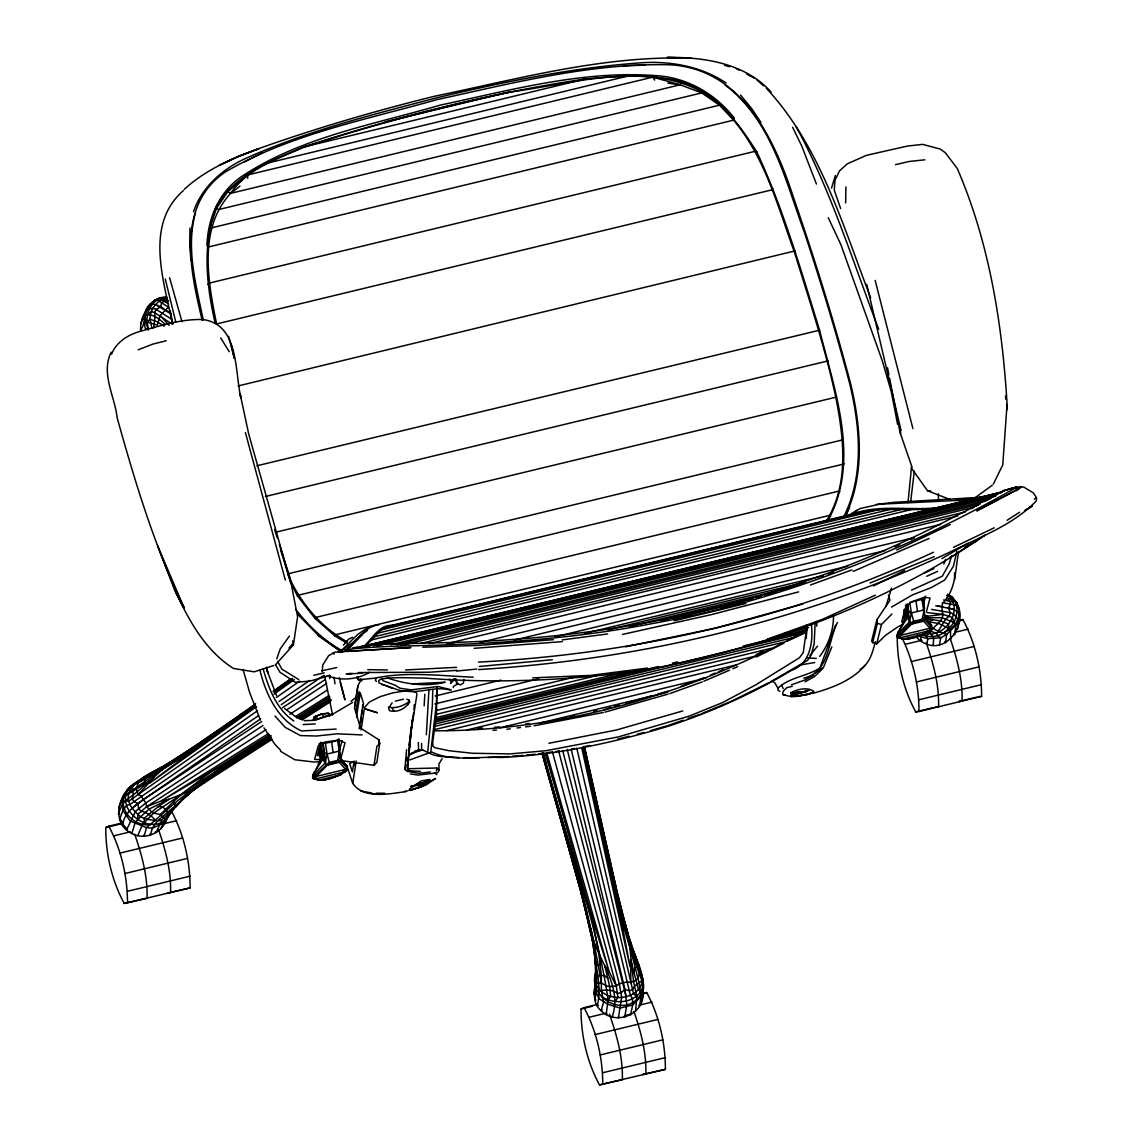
<?xml version="1.0" encoding="UTF-8"?>
<svg xmlns="http://www.w3.org/2000/svg" width="1142" height="1142" viewBox="0 0 1142 1142"><rect width="100%" height="100%" fill="white"/><g stroke="black" fill="none" stroke-linecap="round" stroke-linejoin="round"><path stroke-width="1.5" d="M127.49 903.037C127.461 876.613 121.323 849.477 108.761 826.194L105.778 827.565C105.606 853.574 111.759 880.582 124.235 903.45L190.129 887.905C190.1 861.482 183.962 834.359 171.4 811.063M627.686 935.141C632.911 954.055 645.83 972.427 642.946 992.683C644.73 1014.367 615.695 1026.058 601.12 1010.727L603.604 1002.176L601.334 990.485L601.363 975.182L598.622 952.114L591.542 915.827L545.319 753.206M602.762 1084.472C602.733 1058.063 596.595 1030.926 584.033 1007.644L581.05 1009C580.878 1035.023 587.031 1062.031 599.507 1084.9L665.401 1069.355C665.372 1042.931 659.234 1015.795 646.672 992.512L641.775 993.697M897.241 636.023C897.084 662.032 903.236 689.04 915.713 711.909L918.967 711.495C919.153 686.556 913.143 661.232 902.508 638.763M918.967 711.495L981.606 696.363C981.578 669.954 975.439 642.818 962.877 619.535L957.981 620.706M925.505 632.354L931.201 634.281L936.24 632.953C951.272 628.3 961.521 605.774 947.56 594.639C978.608 612.24 945.519 666.457 916.241 637.093L916.94 636.351M582.82 747.81L618.493 909.317L629.071 944.762L641.875 980.692L642.946 992.683L641.105 996.352L632.654 1005.017L620.077 1008.058L608.086 1004.318L599.179 998.793L596.167 992.655L595.025 988.472L595.681 972.499C587.259 998.779 626.587 1018.921 640.905 994.239C646.929 981.649 638.506 968.716 635.637 956.468C627.786 935.198 622.005 913.243 616.223 891.345M189.957 228.057L189.729 244.674L190.914 260.105M833.489 615.11C833.788 629.799 828.55 644.73 819.671 656.379M314.307 719.974L314.364 716.748L322.073 713.893L328.311 713.222L330.523 715.12L328.925 715.649M845.651 202.905L845.894 186.945M166.604 297.334L154.941 300.06C146.347 307.298 140.138 318.532 140.552 330.024C146.804 322.544 142.108 311.78 149.445 304.743C154.027 300.075 159.851 296.749 166.618 297.034L165.647 297.405M167.631 816.244C164.362 831.847 146.062 841.154 131.787 833.532L134.984 823.311L137.782 819.485L137.897 814.26C108.276 788.023 154.641 771.307 173.127 761.586M147.204 322.044C146.162 313.479 150.102 304.9 157.096 299.903L168.416 307.184L160.123 315.478L157.268 325.113L147.204 322.044L144.306 322.572L145.22 328.368L148.346 329.738L147.204 322.044L149.987 319.189C149.83 309.839 157.111 299.475 166.689 298.176M432.804 689.397L432.318 706.042L427.679 752.121C436.544 758.102 448.492 756.347 458.727 757.589M428.964 689.254L426.351 734.791M436.886 687.427L436.372 703.972L430.82 751.507C451.561 762.342 477.713 756.047 500.267 757.517C557.767 755.09 614.239 742.457 669.198 725.941C711.68 711.866 752.778 693.465 791.22 670.511C810.634 663.716 813.318 641.547 811.377 623.775M414.075 709.596L414.246 704.785M316.491 778.972L318.832 780.1L340.402 774.89L346.397 770.879L347.125 768.138L340.544 760.957L337.975 760.301L329.167 762.428L314.307 776.06L313.579 778.801C322.743 782.241 332.765 777.616 341.358 774.305C333.493 777.788 324.014 781.984 315.449 778.93L344.927 771.806L345.583 769.351L339.388 762.314L337.575 761.6L329.667 763.498L327.197 765.254L325.927 764.483L323.186 743.371L331.68 742.157L338.846 739.588L340.544 760.957L339.388 762.314L327.197 765.254L316.106 776.474L315.449 778.93L313.579 778.801L312.58 777.616L313.522 773.32L322.943 759.187L319.146 743.628M1015.209 488.276L1020.42 486.62L1024.017 487.191L1033.467 492.973L1036.493 497.712L1036.379 500.767C1014.267 524.121 981.777 536.426 953.299 550.458C804.753 620.977 642.489 659.377 478.641 669.583M816.716 626.23L816.901 621.405M237.807 718.061L241.133 714.121L255.651 703.8M921.58 640.177L921.123 641.133L920.138 634.895L925.891 635.837L930.759 631.712C933.956 625.259 942.436 622.647 942.935 614.382L942.05 610.713L942.407 602.719L956.525 605.16L958.823 608.529M929.702 627.786L932.671 628.086L938.139 631.269L945.99 618.778L949.288 616.095L950.173 612.569L948.502 607.744L950.544 604.275L949.973 601.177L946.932 598.023L954.769 600.649L956.482 602.162L958.366 606.83L959.423 614.039L957.467 629.342L956.111 628.971M437.072 687.641L436.415 715.748L432.704 742.114L432.918 746.226L435.059 747.782L449.12 750.737L472.431 753.263L510.188 753.891L546.119 750.694L618.35 736.904L688.94 716.205L722.429 702.644L755.876 684.815L799.486 657.706L803.24 652.639L806.937 626.273M807.266 624.631L806.181 638.492M950.686 639.363L950.458 629.128L938.753 623.518L928.503 621.762L932.657 619.663L940.523 620.92L948.474 624.089L948.916 628.171C943.192 634.766 934.513 638.25 925.891 635.837L923.849 633.71M424.167 705.884L424.81 694.25M411.662 724.727L411.948 720.031M136.112 782.327C118.383 792.434 110.103 822.954 131.787 833.532M204.418 781.171L207.102 779.087C193.112 790.307 178.395 801.27 168.388 816.43C159.923 828.964 142.821 825.152 133.571 815.888C124.578 808.308 121.238 791.749 132.843 785.039C153.299 770.536 176.311 760.072 196.924 745.769M595.439 979.493C594.925 990.271 591.413 1002.548 601.12 1010.727L602.148 1010.042M596.609 972.856L595.753 978.28M409.179 752.621L408.936 755.561L418.643 749.794L418.3 742.557M411.063 727.226L407.323 768.152L407.88 769.922L410.749 770.836L420.47 771.435M411.52 726.483L407.78 767.467L408.536 768.709L436.872 767.995L439.042 770.093L437.914 772.32M933.157 645.059L933.713 638.506L931.201 634.281M406.566 749.637L404.982 768.281L405.61 770.279L409.85 771.221M409.535 748.21L411.577 727.197M463.823 679.433L463.495 682.902L460.454 684.914L456.272 683.359M908.004 502.623L911.43 467.777M590.828 928.703C593.797 952.285 599.807 976.696 594.711 1000.164L596.067 1000.007M153.599 327.954L155.084 316.777L154.484 312.608L156.197 309.411L160.594 306.927L161.607 303.03L164.205 301.145L168.602 300.831L161.579 297.776L161.365 299.732L168.202 303.572M339.574 756.646L347.325 766.582L346.397 770.879L344.927 771.806M924.863 616.794L931.658 625.473L930.73 629.77C921.637 636.365 908.946 641.361 897.912 637.693L896.913 636.508L897.84 632.211L907.276 618.079L905.163 609.443M943.706 602.077C956.168 588.458 955.169 569.844 958.466 552.942M910.731 501.095L914.314 471.232M956.468 606.388L956.896 602.976L951.928 596.895L947.746 594.482M592.998 941.964C594.154 963.177 602.662 984.989 597.195 1005.831L598.422 1005.388M593.826 994.111L595.482 982.748M641.804 1000.906C643.431 991.499 645.159 981.435 640.334 972.641L641.076 971.942L640.976 973.498L639.549 973.798L637.55 978.765L635.908 980.193L630.827 982.491L627.386 981.849L619.321 983.79L616.28 986.003L609.7 986.531L606.959 986.16L601.334 983.034L595.182 983.533M322.13 671.782L322.801 664.972L328.625 655.679L334.906 652.153L352.635 651.026M206.945 245.459C207.858 217.294 219.764 189.758 244.516 174.64C303.301 136.612 373.919 124.449 440.184 105.135C510.688 90.175 582.163 70.319 654.88 75.558C686.513 77.099 714.978 93.444 734.363 118.097M772.663 188.145L772.392 189.743L216.609 323.957L215.081 322.801C206.402 285.2 202.277 244.488 215.895 207.53C233.71 174.869 270.668 161.079 302.93 147.161C395.061 117.255 489.233 93.173 585.118 79.012C616.766 76.214 648.942 73.673 680.161 81.239C715.534 91.303 738.06 122.48 756.846 151.943C783.441 209.2 800.927 270.054 819.599 330.195C834.788 391.378 860.911 461.125 827.75 520.852M337.589 740.516L339.203 751.093L337.575 761.6M923.378 602.848L924.62 607.972L921.894 620.491L914 622.404L911.53 624.146L900.438 635.366L899.782 637.821L897.912 637.693L898.64 634.966L910.26 623.389L913.5 621.319L922.308 619.192L924.877 619.849L931.458 627.029L930.73 629.77L924.734 633.781L903.165 638.992L899.782 637.821L929.26 630.698L931.458 627.029L931.658 625.473L924.934 618.236L921.922 599.407L923.179 598.479L924.934 618.236L923.707 621.205L911.53 624.146L904.592 613.211L903.75 609.799M635.594 1011.27L636.779 996.324L633.524 981.378L628.728 937.882L624.703 922.365M411.762 725.456L413.561 713.122M275.679 664.573L293.423 644.845L297.605 616.737L290.111 578.08L279.362 544.52M342.686 760.772L374.005 765.326L376.889 746.383L379.729 743.499L379.13 739.959L360.501 728.111L354.448 707.612M378.602 743.442L379.13 739.959M379.729 743.499L376.846 762.356L374.005 765.326M354.705 706.555L357.931 685.728L360.472 680.946M353.934 765.854L354.463 762.399M360.601 722.7L361.4 717.519M361.928 714.064L362.471 710.61M362.999 707.155L363.541 703.715L360.287 692.809L356.49 716.948M355.79 712.037L359.045 691.338M354.02 761.6L352.407 771.949L349.638 763.613L354.234 761.114M359.159 728.81L362.942 704.643M406.452 791.52C389.565 793.79 363.698 799.457 352.721 783.369L356.233 760.972M361.086 729.952L364.584 707.555L369.28 702.073L380.115 696.677L392.791 692.866L404.825 690.967L412.134 691.367M405.167 769.608L405.981 764.369M406.523 760.872L407.08 757.389M408.993 745.155L416.916 694.493L416.402 692.523L413.675 691.595M354.634 706.584L357.931 685.728M618.593 1016.794L618.422 1017.836L621.633 997.223L619.321 983.79L558.609 750.822M639.42 1006.487L641.105 996.352L638.906 982.163L614.296 885.635L583.69 746.597M436.344 770.936L436.872 767.995M926.89 643.845L927.818 638.663L925.891 635.837M642.503 984.333L643.046 981.335M939.495 644.673L940.765 637.778L946.718 634.41L955.883 625.074L958.252 621.005L959.023 612.968L953.913 609.457L937.496 605.917M733.835 118.982L733.621 120.153C765.226 157.881 777.731 206.331 794.247 251.654C809.178 299.775 825.166 347.653 835.73 396.988C843.781 437.986 849.548 483.865 826.237 521.209M325.441 743.456L327.055 754.034L325.142 763.084L313.351 774.776L312.58 777.616L315.192 778.516M909.76 602.348L911.373 612.926L909.475 621.976L897.669 633.682L896.913 636.508L899.511 637.407M620.463 907.49L606.017 845.009M195.425 212.983C185.661 248.356 196.096 285.043 203.247 319.903M956.81 551.4L953.484 566.104L944.791 579.95L931.429 587.516L912.444 594.911L891.488 607.101M614.953 886.506L615.41 884.65L628.728 937.882L639.549 973.798M888.462 595.125L889.975 600.249L876.899 619.763L871.632 641.09L872.631 642.632L876.685 643.945L885.435 635.409L898.212 626.615L903.065 624.446M872.631 642.632L877.399 623.318L876.899 619.763M876.685 643.945L881.467 624.546L891.916 614.011M602.291 997.023C614.153 1004.089 632.24 1003.675 640.719 991.67L638.464 989.729L633.867 972.07L634.852 968.102L639.106 966.004L634.552 955.312M641.932 975.468L642.346 979.593C640.491 999.478 611.427 1002.576 599.593 989.914L597.095 986.303M320.973 742.143L317.39 755.533L323.243 755.776M339.945 748.567L342.072 740.658M341.173 757.246L345.041 742.814L339.06 740.173L324.985 741.986L318.233 745.797L314.592 759.387L320.231 759.701L318.932 750.965M901.695 621.905L905.563 607.458L911.202 602.02L924.278 597.266L930.059 598.051L926.405 611.641M906.891 604.261L903.065 618.507L905.235 616.709L904.278 613.411M923.35 604.503L925.591 596.138M831.519 188.173L835.302 175.483M875.3 641.647C872.745 652.082 869.918 663.316 860.169 669.34M885.964 606.431L891.559 587.987M270.483 738.26L217.137 772.877L193.569 790.107L157.339 821.041L152.343 828.164L150.401 835.23L149.859 834.117M951.572 556.054L949.188 563.877L942.321 576.21L911.487 590.157M595.253 952.242L594.796 956.796M347.168 643.317L334.963 635.994L335.348 634.738L829.891 515.313L830.591 516.312M160.922 828.807C168.202 810.078 185.29 796.745 200.407 784.297M276.778 658.891L280.161 649.041L289.426 636.037M111.188 352.221C100.582 373.463 114.828 396.288 117.155 417.772C135.256 482.723 154.812 547.532 184.29 608.372L174.997 591.171L157.553 545.533L184.29 608.372L176.054 592.413C189.129 621.419 205.96 650.897 233.411 668.455L254.238 671.81L273.88 665.472M835.516 625.288L819.956 667.927C807.037 676.492 789.336 677.163 777.945 688.255L777.987 690.196L779.858 691.338M837.414 622.547C827.779 641.618 829.349 672.495 803.782 678.134M542.164 753.406L581.578 893.558L592.926 942.593L582.063 896.156M164.477 823.853L166.546 818.143M125.577 793.79L126.762 790.578L133.3 784.483L138.039 782.213M943.806 564.048L945.547 559.409M137.797 835.659L142.579 824.224L153.713 813.09L233.382 759.316L271.139 735.591M316.077 769.522L322.158 755.661M899.839 629.856L906.491 614.553M831.804 646.943L823.596 667.199L815.145 673.095M118.768 807.694L123.964 794.518L132.286 786.11L165.205 767.638L196.71 748.267L254.68 706.798M203.918 781.742L203.433 782.912C181.949 794.575 165.019 812.319 146.504 827.636L144.149 836.244L143.921 835.073M111.63 354.12C116.284 341.886 128.703 334.378 140.909 331.166C161.136 325.499 181.435 318.961 202.691 319.532C239.463 324.171 234.553 371.478 240.905 397.901L240.105 393.804L248.699 433.96L289.854 579.793L280.489 549.573M595.796 985.289L594.597 988.087L595.953 988.529M948.916 628.171C958.937 619.892 960.765 600.549 947.674 594.34M845.637 516.155L849.634 507.162M140.666 323.943L144.52 315.278C152.2 312.951 160.194 319.389 165.205 324.599M255.365 704.471C217.865 732.664 177.867 757.317 138.368 782.427L136.298 789.422L138.282 794.418L141.194 796.202L145.819 802.983L146.619 806.666L151.315 811.505L153.713 813.09L160.251 814.603L165.476 819.456M843.895 516.527C864.194 475.343 860.197 427.779 849.891 384.411C836.444 333.264 820.927 282.645 804.396 232.411C785.311 180.579 771.649 120.153 725.199 85.05M844.709 517.198C865.136 475.743 861.111 427.836 850.747 384.197C834.031 320.802 814.417 258.178 793.062 196.196C773.891 137.14 740.43 68.049 669.141 64.766C590.385 63.067 512.915 83.066 436.515 99.754C365.226 119.939 290.068 134.228 225.417 171.928C175.711 205.503 190.3 271.296 202.205 320.231M146.319 311.609L150.244 304.129C158.324 303.415 164.805 310.024 171.329 313.807M193.512 211.684C201.749 187.616 221.519 169.758 244.117 159.152C305.371 131.287 371.221 115.028 436.101 97.969C504.436 81.781 573.669 67.25 643.86 62.624C672.567 61.197 702.044 66.85 726.198 83.052M216.609 323.957C208.03 281.489 198.009 228.486 230.684 193.341L680.175 84.793L681.389 82.195L680.161 81.239M392.134 702.815L388.594 708.44L389.579 710.652C397.059 712.908 406.495 708.739 409.307 701.374L408.993 700.103L406.866 699.247M426.294 784.226L429.549 779.558L429.692 781.228L426.294 784.226L420.399 787.266L410.121 790.136L409.464 789.122L420.998 781.014L429.335 779.515L429.692 781.228L422.14 784.468L410.592 786.524M612.583 1015.952L612.098 1016.937C623.104 986.274 597.152 959.137 590.385 930.659L590.971 929.531M993.354 484.065L1002.762 464.922L1007.073 403.997C1002.219 323.828 989.343 242.561 957.253 168.459L945.376 152.785L940.423 149.145L922.65 144.377L907.348 146.076L866.435 155.341L847.207 163.891L839.541 170.829L834.988 180.336L834.274 190.129L840.612 208.543M184.133 797.116L175.868 806.78L181.45 800.513M640.719 991.67L642.989 987.188M917.568 636.665L917.397 635.18M127.347 790.293L122.608 798.358L122.908 810.377L119.539 819.756L120.881 819.927L122.765 823.668M182.82 799.486L183.676 798.015M314.935 772.392L313.351 774.776L316.106 776.474L345.583 769.351L347.125 768.138L347.325 766.582L340.601 759.344L339.203 751.093L340.302 749.081L338.632 742.243M150.658 824.567C135.527 827.108 119.582 812.133 123.95 796.845L143.235 784.725L145.277 781.171L215.795 733.478L254.937 705.442M842.953 438.628L842.139 439.998L287.541 573.926M442.082 758.788L438.913 763.955L439.042 770.093M166.589 818.985L170.215 813.118L162.749 823.425L152.343 828.164L146.504 827.636L130.117 820.984L122.908 810.377L126.562 805.581L130.345 804.168L258.392 715.677M269.469 734.863L212.155 770.964L182.649 793.276L173.57 801.541L175.597 805.41L178.623 803.44L161.793 820.084L156.126 832.689L155.298 831.704M145.691 312.979L142.422 318.118L143.735 318.775M407.68 704.842L409.664 701.887L408.993 700.103M122.622 799.5L120.838 801.984L122.123 803.026M614.81 1001.634L617.95 997.566L616.28 986.003L552.528 752.178M334.963 635.994L314.992 618.422L315.763 617.422L839.027 491.074L839.912 491.66M809.963 655.308L817.529 646.144M606.973 1013.639L606.202 1014.51L608.101 999.55L610.699 996.424L609.7 986.531L604.789 965.775L609.2 971.813L616.28 986.003M345.269 650.84L356.918 638.492L367.467 630.37M851.575 515.056L857.414 510.074M160.251 814.603L173.57 801.541M364.498 647.214L381.114 629.884L389.779 625.859L857.442 512.915C884.065 505.992 911.83 512.387 938.795 507.719M288.926 648.114L292.395 644.117M207.844 284.515L209.029 283.159L755.376 151.229L756.846 151.943M343.399 645.116L348.624 639.177L352.664 637.293M183.334 190.643C144.035 225.045 164.177 280.818 172.385 324.228M796.345 694.15L798.629 691.609M252.396 706.841L170.201 762.799L137.154 791.834L125.192 800.985L122.208 804.539L118.325 813.746L119.739 814.217M227.558 190.543L227.772 191.728L230.684 193.341C247.714 168.488 277.121 159.123 303.372 147.461C371.635 125.006 441.169 106.848 511.445 91.86C578.166 82.938 661.118 55.63 719.546 103.922L719.474 105.178L733.621 120.153L208.743 246.9L207.487 246.101M348.01 649.327L362.071 634.866M363.684 646.5C372.292 639.02 379.258 624.103 392.448 625.502M950.401 595.838L949.73 596.552L946.604 595.624M865.408 665.001C852.146 680.661 831.933 687.984 812.733 693.408M340.059 651.911L357.66 634.452L368.909 626.944M347.882 648.513C357.246 639.934 365.369 626.358 379.044 624.688M194.04 789.622L216.966 773.419L271.525 738.103L216.166 774.062L213.797 773.862M137.782 819.485L148.931 809.164L168.816 799.314L189.501 791.178L217.137 772.877M186.803 794.818L189.7 792.662L184.833 797.059L189.501 791.178L239.363 756.646L270.925 736.804M795.003 250.897L238.221 385.925M318.361 763.77L322.943 759.187L318.732 749.851M902.68 622.661L907.276 618.079M125.192 800.985L128.975 801.142L138.282 794.418L153.999 777.531L143.235 784.725M796.574 691.866L791.734 696.663L783.298 694.85L782.584 693.223L783.612 690.753L786.795 687.655L792.291 686.328M260.633 718.86L143.05 799.8C133.885 806.095 124.278 813.532 122.337 825.309L123.407 824.924L127.162 829.149L126.505 830.006L135.356 811.548L145.819 802.983L262.945 725.527M258.063 746.711L261.432 743.97L239.363 756.646L234.681 761.1L235.68 761.157L233.453 761.172M954.769 600.649L953.242 602.105L943.592 599.95M174.555 807.451L176.353 805.809M822.797 668.555L814.317 676.706L805.01 681.788M139.11 780.272L137.868 781.385L138.368 782.427M180.721 800.628L182.691 798.886M125.634 795.003L145.277 781.171L144.277 777.06L150.63 774.133M166.418 765.211L163.791 766.111L197.794 744.441L241.133 714.121L149.488 783.284L256.636 706.584M172.471 810.906L168.773 813.047L162.649 806.709L158.181 806.695L144.192 818.3L144.32 822.468M141.794 779.586L143.963 777.745M314.992 618.422L297.448 595.938L298.376 595.182L844.281 463.895M132.8 807.751L143.078 799.828L261.646 721.53M266.043 729.624L146.619 806.666L137.897 814.26C142.836 820.056 150.787 819.356 157.339 821.041L161.793 820.084M805.809 690.353L804.311 691.581L795.674 692.766M184.205 189.401C205.032 170.144 231.326 158.695 257.649 149.031C315.549 128.318 374.69 111.074 434.374 96.285C518.725 78.798 604.261 55.159 691.053 58.213L679.19 57.799M985.261 534.913L955.854 553.884M350.951 701.374L357.26 696.449M230.684 193.341L239.977 186.132M1016.594 490.689L1020.848 487.42L1020.42 486.62M147.375 314.521L151.301 311.609L154.484 312.608L171.671 323.757M992.284 485.207L975.082 497.726L969.886 498.597M273.78 691.938L292.623 678.434M274.009 694.15L294.279 679.647M274.123 691.053L291.453 678.676M274.965 692.28L292.352 679.833M273.066 691.41L290.496 679.005M237.85 717.005L253.724 705.713M275.365 690.31L291.224 679.019M599.907 964.333L596.153 966.004L595.325 962.563L595.624 975.782L604.532 975.425L607.787 978.366M138.282 794.418L257.492 710.738M276.393 697.476L299.647 681.146M275.679 690.553L280.047 687.498M216.523 732.836L219.364 730.866M158.181 806.695L168.816 799.314L161.422 800.842L146.619 806.666M430.534 781.214L435.616 778.459L425.895 785.011L410.449 790.435M281.203 704.7L323.828 675.35M278.905 701.588L309.682 680.461M342.914 649.441L354.191 641.747M342.657 772.078L346.568 769.408M983.776 535.998C883.494 605.017 766.553 647.3 647.371 669.555C573.584 680.346 498.512 683.901 424.11 678.048C409.707 678.12 395.161 676.678 380.886 679.09L378.687 680.646L378.916 682.83L392.42 688.412M282.388 707.84L325.37 679.447M286.671 709.839L326.698 683.359M199.722 743.927L203.918 741.172M289.925 714.207L327.24 690.125M899.268 631.283L897.669 633.682L900.438 635.366L929.916 628.243L923.707 621.205L921.894 620.491M191.099 791.363L272.039 739.317M302.016 720.045L330.495 701.73M1007.044 520.309L1019.578 512.244M258.82 745.812L270.711 738.189M300.446 719.132L318.29 707.712M321.259 705.799L327.197 701.987M1034.338 499.097L1036.493 497.712M301.459 718.989L329.895 700.817M301.402 719.16L331.308 700.16M300.603 719.217L330.737 700.174M268.498 733.521L161.422 800.842L212.155 770.964L239.363 756.646M295.65 716.462L328.825 695.606M296.606 717.761L329.795 696.863M298.319 718.504L330.038 698.576M299.475 718.86L329.538 699.96M352.564 702.458L331.58 714.849L314.592 720.317L304.072 720.688M968.016 543.249L941.807 558.581M338.475 652.068C337.161 648.856 350.28 649.955 353.092 648.784C368.609 647.328 384.183 646.6 399.743 646.058C484.165 644.573 568.859 639.877 651.868 623.675C780.728 600.449 903.665 551.714 1017.079 487.02C995.396 491.231 977.837 506.063 957.938 514.856C878.798 556.882 794.375 588.986 707.226 609.842C615.695 632.14 521.423 641.804 427.322 642.989C402.369 644.174 376.917 643.074 352.35 647.985M220.72 729.238L215.21 732.465L215.909 732.108M851.09 513.786L860.04 508.547L879.668 504.193L973.969 499.625M153.827 301.145L157.653 299.004M784.111 642.917L770.093 650.241M787.038 641.276L806.509 632.24M456.215 681.017L457.699 684.029L453.26 686.513L453.317 687.57M1014.667 491.046L1019.078 488.462L976.795 510.902L1013.425 491.731M938.139 631.269L943.121 633.21L950.458 629.128L955.483 624.189L957.81 619.092L953.541 613.968L950.173 612.569L931.458 609.385M1003.632 490.532L1001.149 491.888M1024.674 510.688L1032.197 506.134L1025.202 510.374M813.746 675.136L804.539 680.118L791.392 684.815M178.923 758.445L173.456 760.543L183.776 754.006M971.371 508.718L974.34 507.134L405.51 644.502L400.499 644.673M417.958 785.739L429.549 779.558M975.825 506.349L978.765 504.764M992.598 497.398L996.452 495.342L373.577 645.758M793.79 695.478L791.178 693.936L792.648 691.781C799.114 688.969 807.865 686.97 813.961 691.452C808.365 695.621 800.556 695.778 793.79 695.478L790.935 692.295L791.178 693.936L796.816 693.993L805.053 692.009L809.749 689.497M1000.749 492.916L1002.533 491.974L360.215 647.071M770.265 681.974L807.594 660.376L811.448 654.509L814.189 643.546L815.188 622.262M768.866 682.702L731.066 701.374M950.03 557.139L954.612 554.755M369.58 672.224C357.075 679.833 340.63 681.075 327.012 675.636M994.211 527.818L953.541 547.318M434.588 730.78C564.548 731.237 692.023 692.809 805.595 630.969L743.285 646.015M244.531 161.879L262.103 152.914M315.378 719.831L331.494 714.078M964.904 546.989L976.681 541.065M873.473 585.946L904.692 570.415M411.134 753.52L418.643 749.794M641.875 980.692L634.681 985.946L632.582 989.629L629.485 990.799L624.931 989.415L621.105 992.826L617.522 993.269C612.926 989.914 606.787 989.743 601.334 990.485M950.187 524.621L896.684 549.987M756.232 657.021L768.552 650.997M755.947 654.723L763.356 651.126M924.406 573.056L933.871 568.602M156.297 770.636L152.985 772.178L154.441 773.419M895 546.79L899.782 544.591M910.959 539.452L914.142 537.982M875.414 595.125L822.112 619.492L767.51 639.092M959.894 620.891L962.877 619.535M643.688 993.883L646.672 992.512M926.704 576.282L937.682 571.328M805.053 692.009L808.722 690.382M933.471 552.243C791.106 618.621 635.152 654.081 478.541 662.103M853.103 571.414L929.088 538.453M710.438 675.136L715.192 673.081M718.375 671.71L723.129 669.655M703.929 681.174L729.61 670.168M732.821 668.784L737.646 666.728M701.388 713.75L729.495 702.03M870.047 583.02L934.27 556.611M360.886 678.933L358.602 679.861L356.846 676.978L358.174 679.804L375.547 678.077M411.291 753.606L422.768 749.766M849.377 515.156C880.639 502.237 915.584 512.915 948.046 506.063M138.153 349.795L152.871 344.085L166.218 340.759M854.145 514.2L857.442 512.915M628.228 1014.653L624.26 1016.166L624.717 1017.137L626.844 1004.746L624.931 989.415L567.26 749.423M828.221 574.098L833.16 572.228M680.946 686.356L692.495 682.074M699.09 679.633L704.029 677.791M430.634 752.321L409.892 759.901M1010.584 489.119L1017.079 487.02L1003.033 490.86L1016.237 487.149M810.492 584.975L851.946 569.929M669.826 693.608L702.316 681.86M668.284 725.427L683.187 720.174M688.155 718.418L699.732 714.335M322.044 670.739L336.719 667.556M411.491 786.438L420.513 783.355M786.51 588.63L804.896 582.463M764.612 595.553L776.403 591.827M813.133 692.737L796.531 696.392L791.734 696.663L790.849 695.649M408.665 790.535L411.334 789.722M415.802 784.768L427.251 781.328M650.483 730.652L666.671 725.898M682.773 710.938L616.552 729.966L548.902 743.271M349.324 674.194L352.207 673.38M605.845 708.968L610.87 707.526M614.21 706.57L619.235 705.128M625.93 703.215L634.295 700.817M637.636 699.86L642.66 698.433M646.015 697.476L651.026 696.035M657.721 694.122L667.756 691.253M605.089 712.123L668.113 694.093M803.012 603.961L715.52 628.143L625.502 646.829M911.33 602.02L921.922 599.407M924.72 616.623L942.935 614.382L952.528 617.537L953.784 622.433L955.883 625.074L954.783 634.795L953.556 634.153M412.947 789.279L424.381 785.239M722.501 606.83L727.554 605.474M730.923 604.575L744.398 600.963M747.767 600.064L752.821 598.708M756.19 597.808L761.243 596.452M395.375 701.145L403.44 699.19M731.323 604.632L736.462 603.304M798.601 591.899L711.338 614.639L622.533 634.424M745.926 603.49L674.251 620.805M617.708 739.117L629.199 736.219M637.407 734.149L643.974 732.493M654.038 76.842L245.587 175.468M256.921 465.779L819.599 330.195M265.415 496.485L828.05 360.901M276.335 532.072L836.672 397.016M385.354 627.243L868.32 510.617M381.114 629.884L879.426 509.56M377.559 633.21L889.975 509.46M373.948 636.836L900.767 509.618M371.236 640.005L910.474 509.789M360.786 646.8L1001.334 492.116M362.585 647.029L388.594 640.748M392.063 639.905L421.541 632.782M425.01 631.954L440.612 628.186M444.081 627.343L454.487 624.831M457.956 623.989L487.434 616.88M496.113 614.781L525.591 607.658M529.06 606.83L544.663 603.062M548.131 602.219L558.538 599.707M562.007 598.865L577.609 595.096M581.078 594.254L591.485 591.742M600.164 589.657L624.431 583.79M633.111 581.692L648.713 577.923M652.182 577.095L662.588 574.583M666.057 573.741L681.66 569.972M685.129 569.13L695.535 566.618M699.004 565.79L714.606 562.021M718.075 561.179L728.482 558.666M731.951 557.824L752.764 552.799M756.232 551.971L761.428 550.715M764.897 549.873L785.71 544.848M789.179 544.006L818.657 536.883M822.126 536.055L856.814 527.675M860.283 526.833L889.761 519.724M893.23 518.882L908.832 515.113M912.301 514.271L922.707 511.759M926.176 510.931L955.654 503.808M964.333 501.709L993.811 494.6M368.623 645.887L998.251 493.844M390.807 644.73L985.717 501.067L991.313 498.098L376.988 645.844M397.159 644.787L980.25 503.979M421.141 643.346L965.404 511.916M429.421 643.56L957.781 515.97M447.064 643.603L940.794 524.378M479.783 642.532L914.014 537.668M513.729 640.248L885.15 550.558M555.026 636.865L847.792 566.175M584.447 633.425L823.196 575.768M607.987 629.842L804.839 582.306M629.513 626.544L784.782 589.058M661.218 620.52L752.549 598.465M755.99 597.637L761.157 596.381M672.681 618.564L679.561 616.908M683.016 616.066L722.629 606.502M726.084 605.674L736.419 603.176M435.216 696.006L500.938 680.132M434.931 703.9L538.796 678.819M435.644 710.638L575.968 676.749M435.944 714.421L596.624 675.621M436.087 717.59L630.141 670.725M784.34 633.496L808.607 627.629M435.801 719.346L641.49 669.669M767.681 639.192L807.437 629.599M435.245 720.402L658.491 666.485M672.338 663.145L677.52 661.889M435.43 721.93L799.628 633.981M434.545 724.171L792.148 637.821M434.317 726.526L783.284 642.261M322.13 742.6L324.642 752.863L327.055 754.034L339.203 751.093M907.305 604.917L908.961 611.755L911.373 612.926L923.535 609.999M434.56 729.61L771.264 648.299M446.765 730.609L755.09 656.165M466.935 729.966L736.633 664.844M500.025 727.768L706.013 678.034M108.761 826.194L123.436 822.654M105.778 827.565L122.08 823.625M539.952 723.043L668.013 692.123M905.535 644.245L921.837 640.305M955.126 632.268L968.173 629.114M114.057 835.787L130.374 831.847M162.021 824.196L176.696 820.655M911.359 661.589L974.012 646.458M119.896 853.131L182.534 838M916.384 681.974L979.037 666.857M124.921 873.516L187.559 858.384M918.967 699.746L981.606 684.629M127.49 891.288L190.129 876.157M915.713 711.909L933.656 707.583M976.71 697.177L958.766 701.516L962.035 701.088C962.749 679.704 957.053 658.649 950.187 638.578M124.235 903.45L147.061 898.311C147.803 876.357 141.794 854.787 134.685 834.202M584.033 1007.644L597.08 1004.489M581.05 1009L592.47 1006.245M589.329 1017.222L605.645 1013.282M638.92 1005.26L651.968 1002.105M595.168 1034.581L657.806 1019.449M600.192 1054.965L662.831 1039.834M602.762 1072.738L665.401 1057.606M599.507 1084.9L622.333 1079.747C623.089 1057.235 616.751 1035.166 609.428 1014.082M895.528 164.648L908.975 161.493L924.892 159.809M437.343 772.82L418.272 775.047L410.435 773.976M313.864 675.265L324.242 672.852M414.789 751.379L419.571 750.28M674.422 618.207L679.618 617.051M683.087 616.28L690.011 614.739M661.132 620.848L664.558 620.12M415.06 751.365L421.969 749.894M570.971 716.005L574.455 715.306M593.654 711.523L597.152 710.824M603.347 712.465L534.085 725.798M571.443 749.066L574.754 748.438M583.034 746.854L589.672 745.598M388.38 707.141C395.617 708.811 403.611 705.942 409.307 701.374L409.664 701.887M793.876 693.08L800.257 691.924M796.488 696.392L810.363 693.865M814.746 662.517L800.228 664.972M404.068 791.52L407.323 790.949M330.238 675.464L309.896 681.103L295.35 682.302L279.904 672.195L275.507 664.73M350.637 673.295L346.183 674.037L362.685 673.152M957.11 623.589L958.581 623.361L958.295 620.32M339.831 652.482L342.771 652.053M876.342 504.407L894.272 502.323L985.432 497.027M535.241 754.248L526.448 755.133M538.71 753.777L543.92 753.063M547.389 752.592L552.6 751.893M556.068 751.422L559.537 750.951M163.963 297.634L158.924 298.29L161.579 297.776M562.178 639.905L607.687 633.953M647.528 668.07L590.514 675.407L532.772 677.863M978.351 696.791L981.606 696.363M935.284 707.183L938.538 706.77C939.281 684.815 933.271 663.245 926.162 642.675M190.129 887.905L167.303 893.058L170.558 892.63C171.271 871.246 165.59 850.19 158.709 830.12M665.401 1069.355L642.575 1074.494L645.83 1074.08C646.543 1052.696 640.862 1031.64 633.981 1011.555M506.848 729.253L510.246 728.824M517.055 727.954L520.466 727.525M525.577 726.883L530.687 726.226M955.611 500.096L967.659 498.583M506.634 726.098L510.103 725.698M525.691 723.842L529.146 723.443M430.32 772.006L419 773.32L407.166 771.335M352.264 650.94L410.949 647.543L347.425 651.425M320.217 714.507L328.311 713.222L329.81 715.934M456.386 671.053L476.785 669.069M479.34 666.471L552.343 659.733M553.37 639.677L478.469 645.387L422.868 647.214M508.704 756.518L487.848 757.503M512.258 756.247L522.893 755.404M474.158 648.313L562.349 641.618M336.176 729.081L301.502 730.951C277.634 719.931 265.972 694.436 259.919 670.24M457.028 670.297L429.82 672.21L358.374 672.567M493.016 730.295L496.485 730.066M456.514 667.342L405.581 669.969M477.385 728.396L482.538 728.054M494.557 727.254L499.711 726.926M807.351 657.892L816.259 658.42M303.087 724.57L315.292 723.928M412.291 683.887L445.137 682.217C425.795 686.913 405.767 684.401 387.266 677.848M320.674 761.728L313.907 762.014L294.764 759.73L280.489 751.279M448.777 643.546L453.945 643.374M479.283 757.717L463.866 757.703M623.361 65.679L645.03 65.165M923.678 617.793L941.879 617.679L953.784 622.433M376.218 793.233L384.654 793.233M367.753 669.655L387.366 669.954M909.674 638.564L901.68 639.006L900.824 637.864M324.556 779.643L325.342 779.672M675.807 57.685L667.328 57.386C704.229 57.043 745.126 63.21 771.093 92.031M449.82 689.911C435.245 686.171 421.441 693.094 406.937 691.238C397.916 691.41 390.692 686.328 382.085 684.658M362.185 734.92L337.204 733.821L316.448 736.019L300.375 735.562L285.329 727.454L274.994 716.048M911.245 467.892L927.547 490.732L930.701 490.946M924.163 615.581L927.618 615.809L924.078 615.467M453.217 678.933L456.486 679.162M473.273 677.177C441.155 675.893 408.265 671.467 376.46 677.834L375.333 680.232L376.46 681.403M367.396 792.42L370.922 792.748M792.591 692.452L800.87 693.28M411.22 786.196L413.904 786.467M389.779 625.859L393.119 626.23M927.033 612.583L942.935 614.382M935.726 605.831L942.792 606.716M667.913 83.152L680.175 84.793L701.73 92.902L719.474 105.178L211.413 227.872L210.057 226.944L216.566 208.258L227.772 191.728L247.5 175.026L247.785 178.309M783.298 694.85L785.382 695.135M925.634 618.607L932.657 619.663M360.729 790.949L374.547 793.961M451.404 689.925L438.085 686.499L411.049 689.854L400.028 688.226L395.332 685.3L383.098 680.775L381.542 678.462M920.937 636.822L927.818 638.663L940.765 637.778L937.925 635.851L936.24 632.953L927.504 630.555M362.014 680.789L358.602 679.861L357.703 676.635M680.175 84.793L652.781 77.156L654.709 80.054M724.485 65.308L729.581 66.75M877.399 623.318L881.467 624.546M948.502 607.787L953.913 609.457M633.31 956.268L635.637 956.468L634.281 953.156M419.128 782.812L422.511 783.912M943.121 633.21L946.718 634.41L945.476 642.732L944.719 641.704M927.547 490.732L949.573 499.325M416.502 783.683L419.728 785.025M155.74 304.671L171.214 313.95M627.158 933.713L628.029 934.113L625.188 923.535M736.39 68.663L739.359 70.233M746.811 74.159L754.248 78.099M340.216 682.559L344.984 699.889L339.345 677.677M339.816 650.94L318.161 635.494M341.529 650.283C323.457 640.234 308.197 625.459 295.621 609.257M339.788 650.512L318.261 635.323L297.719 614.339M428.521 752.764L421.655 749.537L421.569 743.413M347.211 641.89C320.916 627.144 300.46 602.876 288.312 575.44M949.887 596.238L952.656 597.923M772.263 681.26L774.818 682.845L777.945 688.255M298.719 679.576L281.888 669.126L277.62 661.346M164.148 326.212L157.61 321.973L149.987 319.189L152.029 328.553M628 76.029L266.029 163.434M585.118 79.012L302.93 147.161M511.002 91.56L385.139 121.951M171.957 319.446L156.197 309.411L152.957 308.269L146.961 309.482L145.248 314.821L145.605 321.801L148.346 329.738M629.542 1014.153L630.584 1014.895L632.654 1005.017L632.525 998.779L630.384 995.11L571.257 749.609M284.629 708.511L297.12 717.761M636.779 996.324L633.524 993.797L576.767 748.153M434.474 772.734L436.844 774.676M293.851 720.987C276.393 709.168 268.727 688.498 263.174 669.041M757.06 80.054L763.698 85.921M766.353 88.262C820.327 146.176 842.853 225.559 870.661 297.848M542.193 753.977L581.663 894.543L542.279 752.892M155.512 820.256C151.615 816.087 146.818 811.919 140.951 811.291L138.553 808.565L137.968 803.511L133.757 801.513L132.329 798.615L133.3 794.504L132.286 786.11M280.589 750.265L274.494 743.785L263.959 727.839M215.895 207.53L218.393 209.614L701.73 92.902L701.673 90.218M160.123 315.478L169.173 325.413M740.601 95.1L751.936 108.918L760.972 122.451M339.374 756.375L343.713 763.884M449.334 679.019L451.133 681.36L450.505 683.43L455.158 679.119L457.699 684.029M929.931 627.015L930.901 628.3M333.236 652.967L334.135 654.18M220.691 337.918L229.256 351.75M322.943 759.187L325.142 763.084L320.388 742.685M323.614 716.705L322.073 713.893L314.364 716.748L313.265 719.431L314.864 718.903L316.148 716.162L317.647 718.875M392.12 707.883L394.076 711.48M796.131 126.662C831.162 190.9 852.66 261.233 878.726 329.267M630.27 942.321L631.526 944.705L628.728 937.882L613.539 879.226L584.29 746.954M908.275 637.379L908.889 638.549L917.697 636.422L925.691 633.21L925.677 631.854M289.711 580.75L297.448 595.938M925.248 617.208L926.647 619.992M792.605 127.262L801.77 146.09L816.43 184.019M828.264 217.694L840.926 244.716L882.252 360.701L891.274 391.635L897.569 424.239M914 622.404L911.373 612.926M329.667 763.498L327.055 754.034M573.941 867.335L573.127 862.981L591.542 915.827L609.2 971.813L546.775 752.921M781.571 684.757L783.141 688.583M260.405 720.031L249.598 692.437L243.089 669.54M266.885 669.997L276.521 695.549M266.657 669.497L268.127 673.537L266.5 667.128M912.101 467.392L900.895 435.002L899.953 427.964M584.319 747.482L615.581 885.35L584.518 746.839M346.469 764.64L352.721 783.369M181.963 321.673L169.601 277.706M274.537 529.417L277.22 537.811M601.334 983.034C588.801 905.021 564.348 829.278 542.835 753.292M175.725 321.83L165.276 279.005M543.535 752.635C563.848 834.945 595.582 915.57 608.101 999.55M543.778 756.232L545.205 761.386M549.459 776.846L550.872 781.999M551.829 785.439L556.554 802.612M557.496 806.052L574.54 867.877M245.387 432.532L285.329 580.093M569.044 846.065L571.343 854.659M574.569 866.692L575.939 871.86M576.867 875.3L578.237 880.453M579.165 883.894L582.834 897.641M583.762 901.081L587.445 914.842M562.649 750.537L626.087 996.109M586.874 915.598L580.907 892.987L581.578 893.558L580.978 887.091M228.614 336.39L234.324 358.36M586.788 914.014L595.039 946.033L594.768 953.584L593.726 943.82M912.886 428.55L875.172 280.447M633.867 972.07L630.655 959.537L630.827 982.491M866.735 284.358L901.052 430.548M319.003 749.195L320.26 754.32M905.52 604.989L909.475 621.976L907.762 603.847M598.023 810.492L602.819 831.205M603.618 834.659L605.217 841.554M231.298 345.084L234.381 358.374M332.608 715.049L324.628 675.721M339.831 755.947L340.601 759.344M581.82 748.11L630.041 966.789L613.539 879.226M638.835 965.361L639.434 968.273M292.637 640.933L293.423 644.845M170.201 310.81L172.913 324.142M887.548 367.767L888.904 374.747M889.575 378.245L900.367 434.131M591.627 932.129L592.227 935.469M333.978 677.192L335.034 683.844M338.831 738.717L339.06 740.173M1006.773 406.109L1007.273 409.635L1006.602 404.496M916.012 601.049L917.454 611.455M331.68 742.157L333.121 752.564M1005.46 395.931L1005.916 399.357M329.353 675.122L329.767 678.648M594.668 951.8L595.353 964.776M595.382 955.226L595.539 961.992M938.353 493.744L938.467 500.653M954.555 572.841L954.612 579.551M238.735 156.126L219.178 165.39L237.379 156.939L258.934 148.688L238.735 156.126M377.203 712.694L365.369 708.968L377.203 712.694M604.489 710.253L604.132 709.453L604.489 710.253"/></g></svg>
